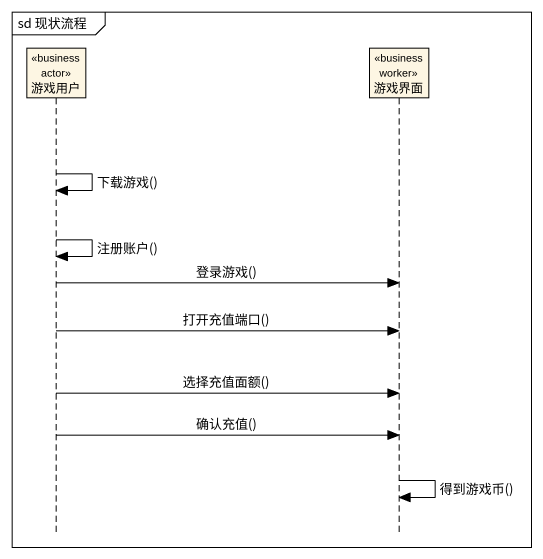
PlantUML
@startuml
mainframe sd 现状流程
hide footbox
participant 游戏用户 <<business actor>>
participant 游戏界面 <<business worker>>

游戏用户 -> 游戏用户 : 下载游戏()
游戏用户 -> 游戏用户 : 注册账户()
游戏用户 -> 游戏界面 : 登录游戏()
游戏用户 -> 游戏界面 : 打开充值端口()
游戏用户 -> 游戏界面 : 选择充值面额()
游戏用户 -> 游戏界面 : 确认充值()
游戏界面 -> 游戏界面 : 得到游戏币()
@enduml
